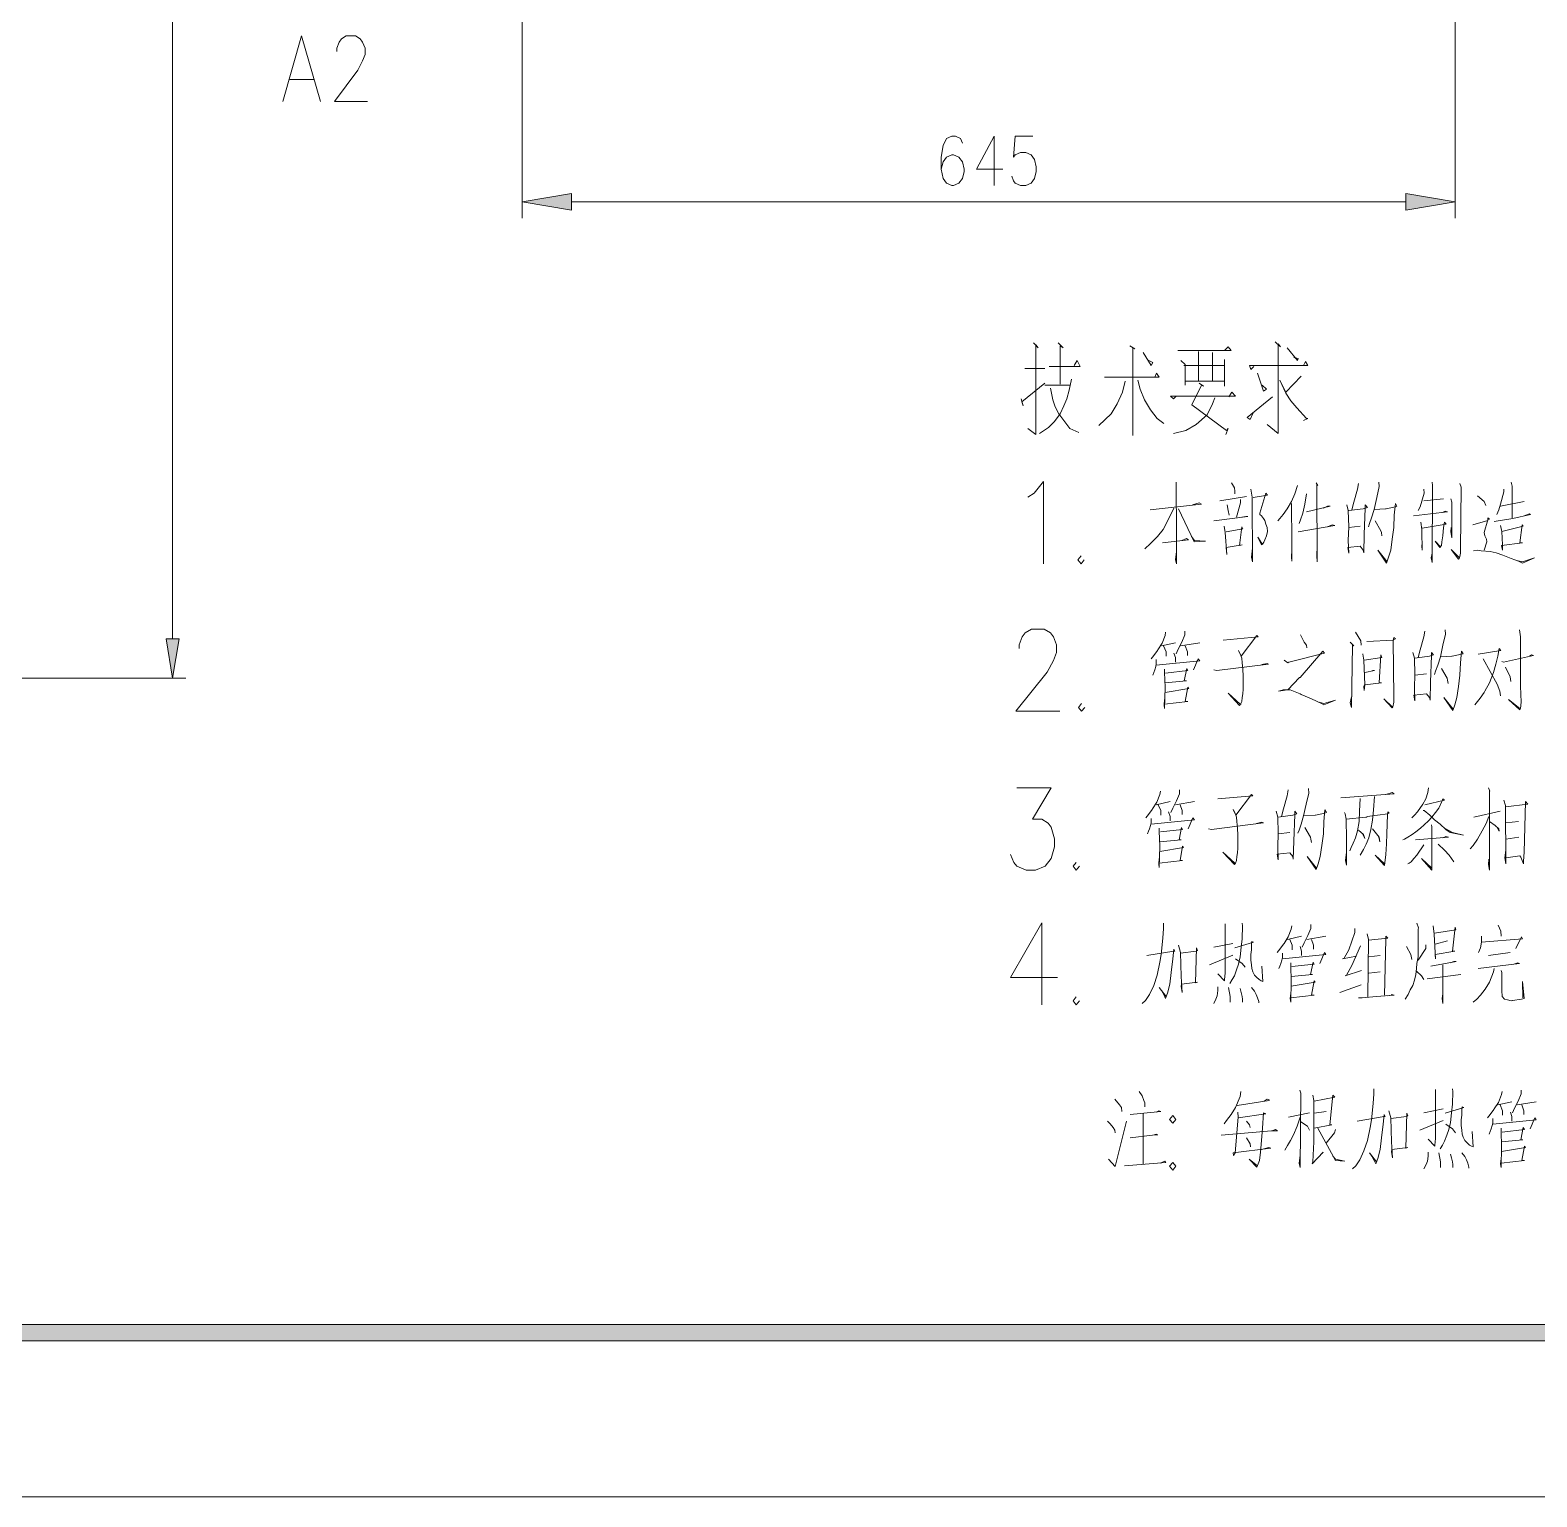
# Model space of a CAD drawing. Header units: millimetres. Extents: x 0 to 829, y 0 to 586.
# Drawn here: x 404.2 to 494.7, y 0 to 88 of the extents above; entities that cross this region are included whole.
import ezdxf

# ---------------------------------------------------------------- set-up
doc = ezdxf.new("R2010")
doc.units = ezdxf.units.MM

msp = doc.modelspace()

# ---------------------------------------------------------------- hatches: boundary and pattern name
h = msp.add_hatch(color=0)
h.dxf.hatch_style = 2
h.paths.add_polyline_path([(436.745944, 78.203778), (433.786139, 77.709889), (436.745944, 77.216)])
h = msp.add_hatch(color=0)
h.dxf.hatch_style = 2
h.paths.add_polyline_path([(486.829806, 78.203778), (489.786083, 77.709889), (486.829806, 77.216)])
h = msp.add_hatch(color=0)
h.dxf.hatch_style = 2
h.paths.add_polyline_path([(412.404278, 51.494972), (412.799389, 49.127833), (413.1945, 51.494972)])
h = msp.add_hatch(color=0)
h.dxf.hatch_style = 2
h.paths.add_polyline_path([(24.154694, 9.36625), (25.142472, 10.3505), (818.80075, 10.3505), (819.788528, 9.36625)])

# ---------------------------------------------------------------- linework, layer by layer
at = {"color": 0, "lineweight": 0}
for points in [[(0, 0), (0, 585.632278), (829.154778, 585.632278), (829.154778, 0)], [(436.745944, 78.203778), (433.786139, 77.709889), (436.745944, 77.216)], [(486.829806, 78.203778), (489.786083, 77.709889), (486.829806, 77.216)], [(412.404278, 51.494972), (412.799389, 49.127833), (413.1945, 51.494972)], [(472.828056, 22.888222), (472.641083, 22.651861), (472.828056, 22.419028), (473.015028, 22.651861)], [(472.828056, 20.069528), (472.641083, 19.836694), (472.828056, 19.600333), (473.015028, 19.836694)], [(24.154694, 9.36625), (25.142472, 10.3505), (818.80075, 10.3505), (819.788528, 9.36625)]]:
    msp.add_lwpolyline(points, close=True, dxfattribs=at)
for points in [[(412.799389, 299.155556), (412.799389, 51.494972)], [(433.786139, 101.070833), (433.786139, 76.725639)], [(489.786083, 97.028), (489.786083, 76.725639)], [(419.4175, 83.735333), (420.542861, 87.679389), (421.67175, 83.735333)], [(422.656, 86.741), (422.656, 86.927972), (422.797111, 87.301917), (422.938222, 87.488889), (423.220444, 87.679389), (423.781361, 87.679389), (424.063583, 87.488889), (424.204694, 87.301917), (424.345806, 86.927972), (424.345806, 86.5505), (424.204694, 86.176556), (423.922472, 85.612111), (422.514889, 83.735333), (424.486917, 83.735333)], [(419.840833, 85.047667), (421.248417, 85.047667)], [(460.202139, 81.230611), (460.096306, 81.512833), (459.782333, 81.653944), (459.570667, 81.653944), (459.253167, 81.512833), (459.0415, 81.0895), (458.935667, 80.387472), (458.935667, 79.681917), (459.0415, 79.117472), (459.253167, 78.838778), (459.570667, 78.697667), (459.6765, 78.697667), (459.990472, 78.838778), (460.202139, 79.117472), (460.307972, 79.540806), (460.307972, 79.681917), (460.202139, 80.10525), (459.990472, 80.387472), (459.6765, 80.528583), (459.570667, 80.528583), (459.253167, 80.387472), (459.0415, 80.10525), (458.935667, 79.681917)], [(462.103611, 81.653944), (461.048806, 79.681917), (462.632778, 79.681917)], [(462.103611, 81.653944), (462.103611, 78.697667)], [(464.428417, 81.653944), (463.373611, 81.653944), (463.267778, 80.387472), (463.373611, 80.528583), (463.687583, 80.669694), (464.005083, 80.669694), (464.322583, 80.528583), (464.53425, 80.246361), (464.640083, 79.823028), (464.640083, 79.540806), (464.53425, 79.117472), (464.322583, 78.838778), (464.005083, 78.697667), (463.687583, 78.697667), (463.373611, 78.838778), (463.267778, 78.976361), (463.161944, 79.258583)], [(436.745944, 77.709889), (486.829806, 77.709889)], [(464.481333, 69.257333), (464.745917, 68.961), (464.615389, 69.137389), (464.615389, 63.757528), (464.125028, 64.110306)], [(465.945361, 69.257333), (466.255806, 68.961), (466.079417, 69.080944), (466.079417, 66.773778)], [(470.24925, 69.080944), (470.559694, 68.901028), (470.425639, 68.961), (470.425639, 63.697556), (470.425639, 67.186528), (468.739361, 67.186528), (472.023722, 67.186528), (471.847333, 67.422889), (471.755611, 67.186528)], [(473.131444, 68.784611), (476.327611, 68.784611), (476.147694, 69.020972), (475.928972, 68.784611)], [(478.987556, 69.317306), (479.298, 69.020972), (479.167472, 69.197361), (479.167472, 63.813972), (478.500722, 64.346667)], [(479.700167, 68.961), (480.321056, 68.191944), (480.363389, 68.311889), (480.098806, 68.368333)], [(465.412667, 67.839167), (467.275333, 67.839167), (467.098944, 68.191944), (466.922556, 67.895611)], [(471.046528, 68.664667), (471.536889, 67.895611), (471.625083, 68.075528), (471.402833, 68.191944)], [(473.311361, 68.191944), (473.575944, 67.955583), (473.575944, 66.713806), (473.575944, 66.950167), (475.928972, 66.950167), (475.928972, 66.653833), (475.928972, 68.251917), (475.928972, 67.895611), (473.48775, 67.895611), (474.373222, 67.895611), (474.373222, 68.724639), (474.373222, 66.950167), (475.216361, 66.950167), (475.216361, 68.664667)], [(477.703444, 67.839167), (477.523528, 67.65925), (477.435333, 67.895611), (480.941944, 67.895611), (480.807889, 68.131972), (480.673833, 67.895611)], [(463.948639, 67.719222), (465.148083, 67.719222)], [(466.742639, 67.070111), (466.612111, 66.417472), (466.478056, 65.884778), (466.301667, 65.472028), (466.079417, 64.999306), (465.723111, 64.526583), (465.366806, 64.170278), (464.837639, 63.813972)], [(469.981139, 66.950167), (469.80475, 66.301056), (469.494306, 65.588444), (469.138, 64.999306), (468.386583, 64.286694)], [(470.736083, 67.010139), (470.870139, 66.477444), (471.134722, 65.824806), (471.491028, 65.235667), (471.889667, 64.702972), (472.288306, 64.406639)], [(477.925694, 67.422889), (478.278472, 66.3575), (478.454861, 66.477444), (478.190278, 66.713806)], [(480.543306, 67.2465), (479.608444, 66.301056), (479.255667, 67.010139), (479.608444, 66.241083), (479.918889, 65.768361), (480.275194, 65.352083), (480.85375, 64.702972), (480.941944, 64.702972), (480.673833, 64.583028)], [(463.726389, 65.884778), (463.860444, 65.472028), (463.77225, 65.708389), (465.148083, 66.830222)], [(465.148083, 66.713806), (466.654444, 66.713806)], [(465.500861, 66.537417), (465.546722, 66.241083), (465.634917, 65.824806), (465.768972, 65.412056), (465.991222, 64.999306), (466.301667, 64.583028), (466.654444, 64.110306), (467.187139, 63.873944)], [(473.04325, 66.061167), (472.866861, 65.884778), (472.690472, 66.061167), (476.592194, 66.061167), (476.369944, 66.301056), (476.193556, 66.004722)], [(474.419083, 66.830222), (474.683667, 66.653833), (474.553139, 66.713806), (473.974583, 65.532), (476.0595, 63.993889), (476.147694, 64.110306), (476.017167, 63.757528)], [(475.350417, 65.94475), (475.216361, 65.588444), (474.905917, 64.939333), (474.242694, 64.346667), (473.621806, 63.993889), (472.866861, 63.813972)], [(477.657583, 65.05575), (477.481194, 64.643), (477.301278, 64.762944), (478.811167, 66.004722)], [(464.135611, 59.989861), (464.513083, 60.226222), (465.074, 60.931778), (465.074, 55.999944)], [(473.025611, 60.892972), (473.057361, 57.707389), (473.057361, 55.999944), (472.993861, 56.232778), (473.057361, 56.73725)], [(476.348778, 60.854167), (476.532222, 60.543722), (476.563972, 60.349694), (476.563972, 60.194472)], [(480.321056, 60.698944), (480.165833, 60.194472), (479.950639, 59.728806), (479.700167, 59.298417), (479.453222, 58.949167), (479.26625, 58.716333), (479.142778, 58.561111)], [(481.439361, 60.854167), (481.534611, 60.698944), (481.471111, 60.776556), (481.502861, 56.116361), (481.471111, 56.465611), (481.502861, 57.047694)], [(483.986417, 60.815361), (483.922917, 60.466111), (483.707722, 59.69), (483.58425, 59.220806)], [(485.196444, 60.892972), (485.228194, 60.621333), (485.072972, 59.961639), (484.91775, 59.259611), (484.762528, 58.755139), (484.639056, 58.405889), (484.575556, 58.211861)], [(488.396139, 60.892972), (488.427889, 60.698944), (488.396139, 56.077556), (488.332639, 56.349194), (488.396139, 56.620833)], [(490.071833, 60.815361), (490.135333, 60.582528), (490.103583, 56.853667), (490.103583, 56.620833), (490.071833, 56.426806), (490.040083, 56.349194), (489.980111, 56.271583), (489.546194, 56.853667), (490.040083, 56.349194)], [(493.148056, 60.892972), (493.208028, 60.660139), (493.208028, 59.53125), (493.208028, 58.755139)], [(475.664389, 59.767611), (477.248361, 60.03925)], [(476.906167, 59.845222), (476.906167, 59.651194), (476.659222, 58.793944)], [(477.527056, 60.466111), (477.590556, 60.000444), (477.622306, 56.116361), (477.558806, 56.388), (477.622306, 56.931278)], [(477.650528, 59.961639), (478.521889, 60.116861), (478.426639, 60.233278), (478.056222, 59.026778), (478.056222, 58.949167), (478.147944, 58.871556), (478.271417, 58.716333), (478.366667, 58.599917), (478.426639, 58.367083), (478.490139, 58.173056), (478.521889, 57.940222), (478.458389, 57.668583), (478.366667, 57.43575), (478.303167, 57.280528), (478.211444, 57.164111), (478.147944, 57.125306), (477.93275, 57.590972), (478.179694, 57.202917), (478.243194, 57.202917)], [(480.850222, 60.194472), (480.7585, 59.570056), (480.6315, 59.026778), (480.508028, 58.638722), (480.416306, 58.405889)], [(487.898722, 60.466111), (487.930472, 60.233278), (487.68, 59.414833), (487.556528, 59.182)], [(487.898722, 59.767611), (489.080528, 59.884028)], [(489.514444, 59.884028), (489.574417, 59.69), (489.574417, 57.552167), (489.514444, 57.940222), (489.546194, 58.173056)], [(491.126639, 60.078056), (491.532333, 59.728806), (491.624056, 59.492444)], [(492.710611, 60.466111), (492.710611, 60.310889), (492.495417, 59.570056), (492.400167, 59.220806), (492.276694, 58.949167)], [(492.495417, 59.453639), (493.924167, 59.728806)], [(472.902139, 59.337222), (472.559944, 58.638722), (472.2495, 58.056639), (471.907306, 57.629778), (471.501611, 57.202917), (471.162944, 56.892472)], [(471.473389, 59.220806), (474.546083, 59.570056), (474.422611, 59.651194), (474.016917, 59.53125)], [(473.180833, 59.298417), (474.112167, 57.319333), (474.796556, 57.358139), (474.143917, 57.396944), (473.956944, 57.629778)], [(475.290444, 58.561111), (477.340083, 58.83275), (477.216611, 58.83275), (476.969667, 58.793944)], [(476.098306, 59.53125), (476.161806, 59.182), (476.221778, 58.910361)], [(479.950639, 59.612389), (479.978861, 57.280528), (479.978861, 56.620833), (479.978861, 56.155167), (479.950639, 56.388), (479.978861, 56.814861)], [(480.850222, 59.104389), (482.278972, 59.453639), (482.12375, 59.453639), (481.873278, 59.337222)], [(483.273806, 59.53125), (483.365528, 59.182), (483.397278, 58.211861), (483.365528, 57.396944), (483.397278, 56.620833), (483.333778, 56.970083), (484.078139, 57.047694), (484.265111, 56.814861), (484.296861, 56.659639), (484.328611, 57.746194), (484.388583, 59.337222), (484.388583, 59.53125), (484.515583, 59.376028), (484.265111, 59.298417), (483.397278, 59.182)], [(484.91775, 59.259611), (485.602139, 59.298417), (485.633889, 59.298417), (486.191278, 59.414833), (486.283, 59.453639), (486.191278, 59.612389), (486.127778, 58.910361), (486.099556, 58.173056), (486.004306, 57.474556), (485.912583, 56.814861), (485.789111, 56.388), (485.662111, 56.03875), (485.136472, 56.814861), (485.693861, 56.116361)], [(487.277833, 58.871556), (489.327472, 59.104389), (489.295722, 59.104389), (489.17225, 59.143194), (489.017028, 59.065583)], [(492.121472, 58.522306), (493.239778, 58.716333), (494.294583, 58.949167), (494.234611, 58.987972), (493.924167, 58.871556)], [(475.911333, 58.250667), (475.974833, 57.862611), (476.066556, 56.543222), (476.038333, 56.970083), (476.997889, 57.125306), (476.842667, 57.0865), (476.969667, 58.211861), (477.029639, 58.095444), (476.038333, 57.901417)], [(480.352806, 57.901417), (482.557667, 58.289472), (482.402444, 58.328278), (482.12375, 58.211861)], [(483.397278, 58.173056), (484.078139, 58.250667)], [(484.98125, 58.561111), (485.319917, 57.979028), (485.351667, 57.862611), (485.383417, 57.668583)], [(487.71175, 58.4835), (487.77525, 58.056639), (487.77525, 57.979028), (487.807, 56.814861), (487.77525, 57.047694), (487.807, 57.241722)], [(487.807, 58.13425), (489.23575, 58.367083), (489.1405, 58.4835), (489.080528, 58.173056), (489.048778, 57.668583), (488.985278, 57.319333), (488.953528, 57.0865), (488.861806, 56.970083), (488.583111, 57.358139), (488.893556, 57.008889)], [(490.847944, 58.328278), (491.751056, 58.599917), (491.751056, 58.755139), (491.842778, 58.677528), (491.751056, 58.638722), (491.532333, 57.862611), (491.564083, 57.668583), (491.655806, 57.474556), (491.687556, 57.319333), (491.532333, 56.814861)], [(492.495417, 58.289472), (492.587139, 57.940222), (492.618889, 57.125306), (492.618889, 56.814861), (492.555389, 57.0865), (493.828917, 57.241722), (493.673694, 57.241722), (493.797167, 58.328278), (493.860667, 58.250667), (492.587139, 57.940222)], [(472.21775, 57.241722), (473.769972, 57.43575), (473.6465, 57.513361), (473.367806, 57.396944)], [(467.32825, 56.469139), (467.141278, 56.236306), (467.32825, 55.999944), (467.515222, 56.236306)], [(490.879694, 56.776056), (491.098417, 56.814861), (491.345361, 56.776056), (491.874528, 56.73725), (492.244944, 56.659639), (492.650639, 56.504417), (493.148056, 56.310389), (493.581972, 56.155167), (493.828917, 56.03875), (494.545056, 56.349194), (493.828917, 56.116361), (493.486722, 56.193972)], [(463.602917, 50.902306), (463.602917, 51.135139), (463.793417, 51.604333), (463.980389, 51.840694), (464.354333, 52.073528), (465.10575, 52.073528), (465.483222, 51.840694), (465.670194, 51.604333), (465.857167, 51.135139), (465.857167, 50.665944), (465.670194, 50.19675), (465.292722, 49.491194), (463.415944, 47.145222), (466.044139, 47.145222)], [(472.404722, 51.8795), (472.372972, 51.685472), (472.186, 51.219806), (471.939056, 50.83175), (471.907306, 50.792944), (471.688583, 50.4825), (471.533361, 50.288472)], [(473.55125, 51.957111), (473.55125, 51.724278), (473.367806, 51.297417), (473.149083, 50.870556), (473.025611, 50.598917)], [(475.851361, 51.413833), (477.960972, 51.607861), (477.86925, 51.685472), (476.937917, 50.443694), (476.782694, 50.792944), (476.874417, 50.598917), (476.969667, 50.327278), (476.997889, 50.055639), (477.029639, 49.667583), (477.061389, 49.240722), (477.061389, 48.813861), (477.061389, 48.464611), (477.029639, 48.192972), (476.997889, 47.960139), (476.969667, 47.727306), (476.906167, 47.572083), (476.842667, 47.494472), (476.161806, 48.231778), (476.874417, 47.572083), (476.937917, 47.572083)], [(480.508028, 51.724278), (480.72675, 51.297417), (480.850222, 51.103389), (480.881972, 50.948167)], [(483.799444, 51.8795), (484.109889, 51.375028), (484.141639, 51.103389)], [(484.483833, 51.336222), (486.067806, 51.413833), (486.099556, 51.569056), (486.191278, 51.491444), (486.067806, 51.413833), (486.099556, 47.998944), (486.099556, 47.6885), (486.036056, 47.416861), (486.004306, 47.33925), (485.506889, 47.882528), (486.004306, 47.416861)], [(487.962222, 51.957111), (487.898722, 51.607861), (487.68, 50.83175), (487.556528, 50.366083)], [(489.17225, 52.034722), (489.204, 51.763083), (489.048778, 51.103389), (488.893556, 50.404889), (488.738333, 49.900417), (488.611333, 49.551167), (488.551361, 49.357139)], [(493.641944, 52.034722), (493.705444, 51.607861), (493.705444, 48.73625), (493.705444, 48.658639), (493.737194, 47.6885), (493.705444, 47.300444), (493.673694, 47.222833), (492.992833, 47.843722), (493.673694, 47.300444)], [(472.15425, 51.064583), (472.993861, 51.258611)], [(472.28125, 51.064583), (472.436472, 50.715333), (472.436472, 50.443694)], [(473.304306, 51.064583), (474.454361, 51.258611)], [(473.583, 51.064583), (473.706472, 50.715333), (473.706472, 50.4825)], [(479.513194, 50.210861), (479.731917, 50.055639), (479.795417, 50.094444), (481.936778, 50.637722), (481.845056, 50.754139), (480.476278, 49.163111), (480.448056, 49.163111), (479.731917, 48.425806), (479.453222, 48.425806), (479.174528, 48.348194), (479.453222, 48.387), (479.700167, 48.425806), (479.887139, 48.425806), (480.476278, 48.192972), (480.539778, 48.154167), (481.160667, 47.882528), (481.749806, 47.610889), (481.905028, 47.533278), (482.589417, 47.804917), (481.905028, 47.610889), (481.626333, 47.6885)], [(483.489, 51.297417), (483.707722, 51.064583), (483.612472, 51.103389), (483.5525, 47.378056), (483.489, 47.649694), (483.5525, 47.998944)], [(487.246083, 50.676528), (487.341333, 50.327278), (487.369556, 49.357139), (487.341333, 48.542222), (487.369556, 47.766111), (487.309583, 48.115361), (488.053944, 48.192972), (488.240917, 47.960139), (488.272667, 47.804917), (488.300889, 48.891472), (488.364389, 50.4825), (488.364389, 50.676528), (488.487861, 50.521306), (488.240917, 50.443694), (487.369556, 50.327278)], [(488.893556, 50.404889), (489.574417, 50.443694), (489.606167, 50.443694), (490.167083, 50.560111), (490.258806, 50.598917), (490.167083, 50.754139), (490.103583, 50.055639), (490.071833, 49.318333), (489.980111, 48.619833), (489.884861, 47.960139), (489.761389, 47.533278), (489.637917, 47.184028), (489.10875, 47.960139), (489.669667, 47.261639)], [(491.158389, 50.560111), (492.527167, 50.792944), (492.431917, 50.909361), (492.340194, 50.443694), (492.216722, 49.978028), (492.089722, 49.473556), (491.842778, 48.852667), (491.564083, 48.348194), (491.532333, 48.270583), (491.281861, 47.921333), (490.971417, 47.533278)], [(471.843806, 50.249667), (471.843806, 49.978028), (471.812056, 49.822806), (471.752083, 49.628778), (471.688583, 49.473556), (471.628611, 49.318333)], [(471.843806, 49.900417), (474.454361, 50.172056), (474.359111, 50.288472), (474.080417, 49.628778)], [(472.902139, 50.637722), (472.993861, 50.366083), (472.993861, 50.094444)], [(475.290444, 49.628778), (475.477417, 49.589972), (478.581861, 49.978028), (478.490139, 50.016833), (478.179694, 49.939222)], [(484.233361, 50.598917), (484.233361, 50.560111), (484.296861, 50.210861), (484.360361, 48.73625), (484.328611, 48.387), (484.296861, 48.619833), (484.360361, 48.73625), (485.351667, 48.852667), (485.228194, 48.852667), (485.319917, 50.521306), (485.383417, 50.366083), (484.328611, 50.210861)], [(491.468833, 50.288472), (492.308444, 48.775056), (492.463667, 48.348194), (492.495417, 48.076556)], [(492.587139, 50.13325), (492.682389, 50.094444), (494.481556, 50.4825), (494.358083, 50.521306), (494.234611, 50.443694)], [(492.805861, 49.784), (493.084556, 49.201917), (493.116306, 48.930278)], [(254.172861, 49.127833), (413.589611, 49.127833)], [(472.341222, 49.667583), (472.341222, 49.473556), (472.372972, 48.581028), (472.341222, 47.300444), (472.309472, 47.533278), (472.341222, 47.843722)], [(472.404722, 49.43475), (473.738222, 49.589972), (473.67825, 49.706389), (473.523028, 48.969083), (473.6465, 48.969083), (472.372972, 48.852667)], [(484.360361, 49.473556), (484.9495, 49.589972), (484.85425, 49.589972), (484.826028, 49.589972)], [(487.369556, 49.318333), (488.053944, 49.395944)], [(488.953528, 49.706389), (489.295722, 49.124306), (489.327472, 49.007889), (489.359222, 48.813861)], [(472.372972, 48.270583), (473.801722, 48.503417), (473.738222, 48.581028), (473.583, 47.727306), (473.738222, 47.727306), (472.341222, 47.572083)], [(467.36, 47.614417), (467.173028, 47.378056), (467.36, 47.145222), (467.546972, 47.378056)], [(463.475917, 42.537944), (465.539667, 42.537944), (464.414306, 40.657639), (464.97875, 40.657639), (465.352694, 40.424806), (465.539667, 40.188444), (465.730167, 39.486417), (465.730167, 39.017222), (465.539667, 38.311667), (465.165722, 37.842472), (464.601278, 37.606111), (464.040361, 37.606111), (463.475917, 37.842472), (463.288944, 38.075306), (463.098444, 38.548028)], [(488.173889, 42.537944), (488.142139, 42.266306), (488.018667, 41.87825), (487.831694, 41.567806), (487.52125, 41.102139), (487.334278, 40.908111), (487.179056, 40.752889)], [(491.77575, 42.537944), (491.867472, 42.343917), (491.835722, 42.382722), (491.835722, 37.606111), (491.77575, 37.955361), (491.8075, 38.265806)], [(472.087222, 42.343917), (472.055472, 42.149889), (471.8685, 41.684222), (471.621556, 41.296167), (471.589806, 41.257361), (471.374611, 40.946917), (471.219389, 40.752889)], [(471.840278, 41.529), (472.676361, 41.723028)], [(473.237278, 42.421528), (473.237278, 42.188694), (473.050306, 41.761833), (472.831583, 41.334972), (472.708111, 41.063333)], [(472.986806, 41.529), (474.136861, 41.723028)], [(475.533861, 41.87825), (477.647, 42.072278), (477.55175, 42.149889), (476.620417, 40.908111), (476.465194, 41.257361), (476.560444, 41.063333), (476.652167, 40.791694), (476.683917, 40.520056), (476.715667, 40.132), (476.743889, 39.705139), (476.743889, 39.27475), (476.743889, 38.9255), (476.715667, 38.653861), (476.683917, 38.421028), (476.652167, 38.188194), (476.588667, 38.032972), (476.528694, 37.955361), (475.844306, 38.692667), (476.560444, 38.032972), (476.620417, 38.032972)], [(479.756611, 42.421528), (479.696639, 42.072278), (479.477917, 41.296167), (479.354444, 40.8305)], [(480.970167, 42.499139), (480.998389, 42.2275), (480.843167, 41.567806), (480.687944, 40.869306), (480.532722, 40.364833), (480.40925, 40.015583), (480.34575, 39.821556)], [(482.924556, 41.955861), (486.12425, 42.188694), (485.99725, 42.266306), (485.626833, 42.149889)], [(484.074611, 41.917056), (484.042861, 41.140944), (484.011111, 40.520056), (483.919389, 39.976778), (483.795917, 39.546389), (483.668917, 39.235944), (483.545444, 38.964306), (483.453722, 38.770278)], [(484.074611, 38.498639), (484.289806, 38.847889), (484.445028, 39.158333), (484.60025, 39.546389), (484.72725, 40.054389), (484.818972, 40.597667), (484.882472, 41.218556), (484.942444, 42.033472)], [(487.955167, 41.529), (489.136972, 41.800639), (489.041722, 41.87825), (488.98175, 41.723028), (488.794778, 41.334972), (488.607806, 41.063333), (488.389083, 40.791694), (488.173889, 40.558861), (487.923417, 40.326028), (487.708222, 40.132), (487.426, 39.899167), (487.210806, 39.743944), (486.932111, 39.585194), (486.745139, 39.468778), (486.649889, 39.429972)], [(492.707083, 41.800639), (492.798806, 41.490194), (492.830556, 37.994167), (492.767056, 38.343417), (492.830556, 38.809083)], [(492.798806, 41.412583), (494.135833, 41.567806), (494.008833, 41.723028), (493.948861, 39.429972), (493.917111, 38.692667), (493.885361, 38.149389), (493.885361, 37.994167), (493.730139, 38.382222), (493.670167, 38.459833), (492.830556, 38.343417)], [(471.529833, 40.714083), (471.529833, 40.442444), (471.498083, 40.287222), (471.434583, 40.093194), (471.374611, 39.937972), (471.311111, 39.78275)], [(471.529833, 40.364833), (474.136861, 40.636472), (474.045139, 40.752889), (473.762917, 40.093194)], [(471.96375, 41.529), (472.118972, 41.17975), (472.118972, 40.908111)], [(472.584639, 41.102139), (472.676361, 40.8305), (472.676361, 40.558861)], [(473.269028, 41.529), (473.3925, 41.17975), (473.3925, 40.946917)], [(479.044, 41.140944), (479.135722, 40.791694), (479.167472, 39.821556), (479.135722, 39.003111), (479.167472, 38.227), (479.103972, 38.57625), (479.851861, 38.653861), (480.035306, 38.421028), (480.067056, 38.265806), (480.098806, 39.352361), (480.162306, 40.946917), (480.162306, 41.140944), (480.285778, 40.985722), (480.035306, 40.908111), (479.167472, 40.791694)], [(480.687944, 40.869306), (481.372333, 40.908111), (481.404083, 40.908111), (481.961472, 41.024528), (482.056722, 41.063333), (481.961472, 41.218556), (481.9015, 40.520056), (481.86975, 39.78275), (481.7745, 39.080722), (481.682778, 38.421028), (481.559306, 37.994167), (481.435833, 37.644917), (480.906667, 38.421028), (481.464056, 37.722528)], [(483.143278, 41.063333), (483.1715, 40.985722), (483.235, 40.675278), (483.26675, 39.468778), (483.26675, 38.382222), (483.26675, 37.916556), (483.20325, 38.188194), (483.26675, 38.692667)], [(483.235, 40.675278), (484.416806, 40.791694), (484.476778, 40.791694), (484.508528, 40.8305), (485.750306, 40.985722), (485.813806, 41.024528), (485.750306, 41.102139), (485.718556, 40.946917), (485.686806, 39.78275), (485.658583, 39.197139), (485.626833, 38.537444), (485.531583, 37.87775), (484.974194, 38.498639), (485.531583, 37.994167)], [(487.863444, 41.17975), (487.923417, 41.17975), (488.265611, 40.908111), (488.544306, 40.636472), (488.8865, 40.364833), (489.228694, 40.054389), (489.475639, 39.860361), (490.2835, 39.705139), (489.630861, 39.860361), (489.228694, 40.093194)], [(491.8075, 40.8305), (491.652278, 40.403639), (491.401806, 39.976778), (491.123111, 39.468778), (490.872639, 39.080722), (490.689194, 38.886694)], [(490.904389, 40.791694), (492.488361, 41.140944)], [(472.023722, 40.132), (472.023722, 39.937972), (472.055472, 39.041917), (472.023722, 37.761333), (471.9955, 37.994167), (472.023722, 38.304611)], [(472.087222, 39.899167), (473.42425, 40.054389), (473.36075, 40.170806), (473.205528, 39.429972), (473.329, 39.429972), (472.055472, 39.313556)], [(474.976472, 40.093194), (475.163444, 40.054389), (478.267889, 40.442444), (478.172639, 40.48125), (477.862194, 40.403639)], [(479.167472, 39.78275), (479.851861, 39.860361)], [(480.751444, 40.170806), (481.093639, 39.585194), (481.125389, 39.468778), (481.153611, 39.27475)], [(483.979361, 40.015583), (484.289806, 39.743944), (484.353306, 39.507583), (484.229833, 39.78275)], [(484.818972, 40.093194), (485.221139, 39.585194), (485.252889, 39.313556), (485.192917, 39.585194)], [(488.389083, 40.209611), (488.389083, 37.606111), (487.768194, 38.304611), (488.389083, 37.722528)], [(488.357333, 40.326028), (488.389083, 40.209611)], [(491.835722, 40.520056), (492.177917, 40.287222), (492.396639, 40.093194), (492.428389, 39.937972), (492.301389, 40.170806)], [(492.830556, 40.442444), (493.574917, 40.520056)], [(472.055472, 38.731472), (473.484222, 38.964306), (473.42425, 39.041917), (473.269028, 38.188194), (473.42425, 38.188194), (472.023722, 38.032972)], [(487.891667, 39.119528), (487.4895, 38.498639), (487.302528, 38.304611), (487.147306, 38.110583), (487.023833, 38.032972), (486.932111, 37.994167)], [(487.397778, 39.429972), (489.383917, 39.585194), (489.228694, 39.624), (489.041722, 39.546389)], [(488.763028, 39.158333), (489.136972, 38.809083), (489.415667, 38.498639), (489.694361, 38.110583)], [(492.830556, 39.468778), (493.606667, 39.585194)], [(467.0425, 38.075306), (466.855528, 37.842472), (467.0425, 37.606111), (467.233, 37.842472)], [(464.97875, 34.455806), (463.098444, 31.167917), (465.917139, 31.167917)], [(464.97875, 34.455806), (464.97875, 29.523972)], [(472.274194, 34.417), (472.274194, 34.106556), (472.242444, 33.524472), (472.150722, 32.748361), (472.150722, 32.67075), (472.055472, 32.088667), (471.90025, 31.312556), (471.685056, 30.691667), (471.434583, 30.148389), (471.187639, 29.795611), (471.000667, 29.601583)], [(475.967778, 34.378194), (475.967778, 31.933444), (475.967778, 31.428972), (475.939556, 31.040917), (475.939556, 30.963306), (475.533861, 31.390167)], [(476.994361, 34.417), (477.026111, 34.261778), (476.994361, 33.485667), (476.930861, 32.981194), (476.870889, 32.399111), (476.775639, 31.97225), (476.652167, 31.623), (476.528694, 31.27375), (476.405222, 31.040917), (476.25, 30.808083)], [(487.4895, 34.417), (487.581222, 34.145361), (487.553, 34.06775), (487.553, 32.942389), (487.553, 32.399111), (487.4895, 32.011056), (487.45775, 31.700611), (487.426, 31.351361), (487.334278, 31.002111), (487.242556, 30.691667), (487.087333, 30.420028), (486.960333, 30.148389), (486.776889, 29.873222)], [(479.975333, 34.261778), (479.943583, 34.06775), (479.756611, 33.602083), (479.509667, 33.214028), (479.477917, 33.175222), (479.259194, 32.864778), (479.103972, 32.67075)], [(479.724861, 33.446861), (480.564472, 33.640889)], [(481.125389, 34.339389), (481.125389, 34.106556), (480.938417, 33.679694), (480.719694, 33.252833), (480.596222, 32.981194)], [(480.874917, 33.446861), (482.024972, 33.640889)], [(483.764167, 34.106556), (483.764167, 33.873722), (483.390222, 32.825972), (483.111528, 32.3215), (483.016278, 32.282694), (483.855889, 32.437917)], [(484.508528, 33.796111), (484.572028, 33.446861), (484.540278, 29.989639)], [(484.572028, 33.408056), (485.750306, 33.524472), (485.626833, 33.640889), (485.626833, 33.446861), (485.531583, 30.109583)], [(488.452583, 34.261778), (488.512556, 33.757306), (488.607806, 32.282694), (488.576056, 32.554333), (489.757861, 32.748361), (489.630861, 32.748361), (489.786083, 34.184167), (489.817833, 34.028944), (488.544306, 33.834917)], [(491.370056, 33.640889), (491.370056, 33.291639), (491.310083, 32.942389), (491.183083, 32.67075)], [(491.370056, 33.291639), (493.825389, 33.485667), (493.761889, 33.602083), (493.419694, 32.903583)], [(492.364889, 34.300583), (492.520111, 33.951333), (492.551861, 33.640889)], [(471.279361, 32.476722), (472.895083, 32.748361), (472.958583, 32.748361), (472.895083, 32.864778), (472.831583, 32.282694), (472.739861, 31.467778), (472.648139, 30.769278), (472.521139, 30.226), (472.397667, 29.912028), (472.305944, 30.109583), (472.150722, 30.381222), (472.023722, 30.57525), (472.429417, 30.031972), (472.492917, 30.187194)], [(473.173778, 33.097611), (473.29725, 32.67075), (473.329, 31.234944), (473.3925, 30.264806), (473.329, 30.652861), (473.36075, 30.769278), (474.323833, 30.885694), (474.200361, 30.846889), (474.260333, 32.942389), (474.323833, 32.787167), (474.228583, 32.748361), (473.29725, 32.631944)], [(475.286917, 32.981194), (476.433444, 33.214028)], [(476.560444, 32.942389), (477.675222, 33.291639), (477.5835, 33.330444), (477.55175, 33.136417), (477.55175, 32.825972), (477.52, 32.554333), (477.52, 32.205083), (477.55175, 31.933444), (477.5835, 31.700611), (477.647, 31.506583), (477.738722, 31.312556), (477.862194, 31.196139), (478.017417, 31.040917), (478.144417, 30.963306), (478.236139, 30.9245), (478.172639, 31.855833)], [(479.414417, 32.631944), (479.414417, 32.360306), (479.386194, 32.205083), (479.322694, 32.011056), (479.259194, 31.855833), (479.199222, 31.700611)], [(479.414417, 32.282694), (482.024972, 32.554333), (481.929722, 32.67075), (481.651028, 32.011056)], [(479.851861, 33.446861), (480.007083, 33.097611), (480.007083, 32.825972)], [(480.47275, 33.02), (480.564472, 32.748361), (480.564472, 32.476722)], [(481.153611, 33.446861), (481.280611, 33.097611), (481.280611, 32.864778)], [(484.106361, 33.058806), (483.577194, 31.894639), (483.26675, 31.312556), (483.1715, 31.27375), (484.166333, 31.584194)], [(486.868611, 33.02), (487.115556, 32.554333), (487.147306, 32.437917), (487.179056, 32.243889)], [(488.018667, 33.136417), (488.018667, 32.903583), (487.553, 32.205083)], [(488.576056, 33.175222), (489.320417, 33.36925)], [(493.0775, 32.67075), (491.77575, 32.476722)], [(475.036444, 31.933444), (476.433444, 32.515528)], [(476.588667, 32.282694), (476.994361, 32.011056), (477.181333, 31.778222)], [(479.911833, 32.049861), (479.911833, 31.855833), (479.943583, 30.963306), (479.911833, 29.679194), (479.880083, 29.912028), (479.911833, 30.226)], [(479.975333, 31.817028), (481.308833, 31.97225), (481.248861, 32.088667), (481.093639, 31.351361), (481.217111, 31.351361), (479.943583, 31.234944)], [(485.284639, 32.476722), (484.60025, 32.399111)], [(488.329111, 31.855833), (489.849583, 32.127472), (489.694361, 32.127472), (489.475639, 32.049861)], [(489.041722, 31.933444), (489.041722, 29.601583), (489.009972, 29.912028), (489.041722, 30.187194)], [(492.117944, 31.700611), (492.086194, 31.506583), (491.835722, 30.885694), (491.588778, 30.458833), (491.310083, 30.109583), (491.091361, 29.873222), (490.872639, 29.679194)], [(491.154861, 31.700611), (493.638417, 32.011056), (493.543167, 32.049861), (493.296222, 31.97225)], [(479.943583, 30.652861), (481.372333, 30.885694), (481.308833, 30.963306), (481.153611, 30.109583), (481.308833, 30.109583), (479.911833, 29.950833)], [(484.60025, 31.428972), (485.284639, 31.506583)], [(487.45775, 31.545389), (487.768194, 31.27375), (487.891667, 31.040917)], [(488.110389, 31.079722), (490.128278, 31.351361)], [(492.551861, 31.584194), (492.583611, 31.467778), (492.583611, 30.846889), (492.583611, 30.381222), (492.611833, 30.031972), (492.738833, 29.873222), (492.922278, 29.834417), (493.141, 29.756806), (493.2045, 29.795611), (493.232722, 29.795611), (493.761889, 29.873222), (493.917111, 29.912028), (493.825389, 30.9245), (493.853611, 29.950833)], [(467.0425, 29.996694), (466.855528, 29.760333), (467.0425, 29.523972), (467.233, 29.760333)], [(475.533861, 30.614056), (475.533861, 30.381222), (475.502111, 30.070778), (475.410389, 29.873222), (475.286917, 29.601583)], [(476.1865, 30.57525), (476.278222, 30.031972), (476.278222, 29.795611), (476.278222, 29.679194)], [(476.870889, 30.497639), (476.930861, 30.264806), (476.994361, 30.031972), (477.026111, 29.873222), (477.026111, 29.679194)], [(477.55175, 30.57525), (477.738722, 30.342417), (477.830444, 30.148389), (477.925694, 29.950833), (477.989194, 29.718), (477.989194, 29.640389)], [(482.861056, 30.264806), (484.134583, 30.730472)], [(483.979361, 29.950833), (484.198083, 29.950833), (485.065917, 30.031972), (486.12425, 30.109583), (485.969028, 30.148389), (485.937278, 30.109583), (485.718556, 30.070778)], [(484.896583, 24.489833), (484.896583, 24.179389), (484.864833, 23.597306), (484.773111, 22.821194), (484.773111, 22.743583), (484.681389, 22.1615), (484.526167, 21.385389), (484.307444, 20.7645), (484.0605, 20.221222), (483.810028, 19.871972), (483.623056, 19.677944)], [(488.593694, 24.451028), (488.593694, 22.006278), (488.593694, 21.501806), (488.561944, 21.11375), (488.561944, 21.036139), (488.159778, 21.463)], [(489.61675, 24.489833), (489.6485, 24.334611), (489.61675, 23.5585), (489.556778, 23.054028), (489.493278, 22.471944), (489.401556, 22.045083), (489.274556, 21.695833), (489.151083, 21.346583), (489.027611, 21.11375), (488.872389, 20.880917)], [(469.349667, 23.868944), (469.628361, 23.519694), (469.751833, 23.364472), (469.783583, 23.131639)], [(470.810167, 24.334611), (470.993611, 24.062972), (471.088861, 23.791333), (471.148833, 23.636111), (471.148833, 23.403278)], [(476.91675, 24.334611), (476.885, 24.024167), (476.606306, 23.364472), (476.327611, 22.937611), (476.048917, 22.588361), (475.921917, 22.394333)], [(476.698028, 23.480889), (478.624194, 23.791333), (478.624194, 23.830139), (478.500722, 23.868944), (478.31375, 23.752528)], [(480.458639, 24.412222), (480.518611, 24.218194), (480.486861, 19.755556), (480.426889, 20.027194), (480.486861, 20.492861)], [(481.23475, 24.101778), (481.294722, 23.791333), (481.294722, 22.471944), (481.294722, 22.394333), (481.294722, 21.385389), (481.294722, 21.307778), (481.23475, 20.104806), (481.203, 19.988389), (481.855639, 20.686889), (481.823889, 20.609278)], [(481.326472, 23.752528), (482.56825, 23.985361), (482.444778, 24.101778), (482.257806, 22.316722), (482.381278, 22.316722), (481.326472, 22.122694)], [(492.597722, 24.334611), (492.565972, 24.140583), (492.382528, 23.674917), (492.132056, 23.286861), (492.100306, 23.248056), (491.885111, 22.937611), (491.729889, 22.743583)], [(492.350778, 23.519694), (493.186861, 23.713722)], [(492.47425, 23.519694), (492.629472, 23.170444), (492.629472, 22.898806)], [(493.747778, 24.412222), (493.747778, 24.179389), (493.560806, 23.752528), (493.342083, 23.325667), (493.218611, 23.054028)], [(493.500833, 23.519694), (494.647361, 23.713722)], [(493.779528, 23.519694), (493.903, 23.170444), (493.903, 22.937611)], [(470.281, 22.937611), (471.70975, 23.092833), (472.111917, 23.131639), (471.988444, 23.170444), (471.833222, 23.092833)], [(471.057111, 22.976417), (471.057111, 19.988389)], [(476.729778, 23.092833), (476.761528, 22.782389), (476.574556, 20.648083), (476.482833, 20.492861), (476.451083, 20.648083), (478.719444, 20.919722), (478.592444, 20.958528), (478.158528, 20.842111)], [(476.761528, 22.743583), (478.409, 22.976417), (478.282, 23.054028), (478.222028, 22.122694), (478.158528, 21.385389), (478.098556, 20.686889), (478.035056, 20.182417), (477.879833, 19.794361), (477.414167, 20.260028), (477.911583, 19.871972)], [(480.486861, 22.782389), (480.303417, 22.239111), (480.084694, 21.734639), (479.897722, 21.385389), (479.71075, 21.074944), (479.555528, 20.803306)], [(481.047778, 23.054028), (479.77425, 22.782389)], [(481.326472, 23.015222), (482.039083, 23.131639)], [(483.905278, 22.549556), (485.517472, 22.821194), (485.580972, 22.821194), (485.517472, 22.937611), (485.4575, 22.355528), (485.36225, 21.540611), (485.270528, 20.842111), (485.147056, 20.298833), (485.020056, 19.988389), (484.928333, 20.182417), (484.773111, 20.454056), (484.649639, 20.648083), (485.051806, 20.104806), (485.115306, 20.260028)], [(485.799694, 23.170444), (485.923167, 22.743583), (485.954917, 21.307778), (486.014889, 20.337639), (485.954917, 20.725694), (485.983139, 20.842111), (486.946222, 20.958528), (486.82275, 20.919722), (486.88625, 23.015222), (486.946222, 22.86), (486.8545, 22.821194), (485.923167, 22.704778)], [(487.909306, 23.054028), (489.059361, 23.286861)], [(489.182833, 23.015222), (490.301139, 23.364472), (490.205889, 23.403278), (490.177667, 23.20925), (490.177667, 22.898806), (490.145917, 22.627167), (490.145917, 22.277917), (490.177667, 22.006278), (490.205889, 21.773444), (490.269389, 21.579417), (490.361111, 21.385389), (490.488111, 21.268972), (490.643333, 21.11375), (490.766806, 21.036139), (490.858528, 20.997333), (490.798556, 21.928667)], [(492.040333, 22.704778), (492.040333, 22.433139), (492.008583, 22.277917), (491.945083, 22.083889), (491.885111, 21.928667), (491.821611, 21.773444)], [(492.040333, 22.355528), (494.647361, 22.627167), (494.555639, 22.743583), (494.276944, 22.083889)], [(493.095139, 23.092833), (493.186861, 22.821194), (493.186861, 22.549556)], [(468.91575, 22.549556), (469.070972, 22.394333), (469.254417, 22.1615), (469.349667, 22.006278), (469.381417, 21.851056)], [(468.975722, 20.260028), (469.381417, 19.833167), (470.062278, 22.549556)], [(470.281, 21.540611), (471.6145, 21.695833), (471.924944, 21.734639), (471.833222, 21.773444), (471.70975, 21.734639)], [(475.738472, 21.695833), (478.747667, 21.967472), (478.811167, 21.967472), (479.121611, 21.967472), (478.998139, 22.045083), (478.779417, 21.967472)], [(477.258944, 22.549556), (477.445917, 22.316722), (477.477667, 22.1615)], [(480.518611, 22.51075), (480.924306, 22.239111), (481.047778, 22.006278)], [(481.545194, 22.122694), (482.6, 20.182417), (483.157389, 20.143611), (482.6, 20.260028), (482.444778, 20.454056)], [(482.6, 22.045083), (482.5365, 21.851056), (482.039083, 21.230167)], [(487.662361, 22.006278), (489.059361, 22.588361)], [(489.214583, 22.355528), (489.61675, 22.083889), (489.803722, 21.851056)], [(492.53775, 22.122694), (492.53775, 21.928667), (492.565972, 21.036139), (492.53775, 19.755556), (492.506, 19.988389), (492.53775, 20.298833)], [(492.597722, 21.889861), (493.93475, 22.045083), (493.87125, 22.1615), (493.716028, 21.424194), (493.8395, 21.424194), (492.565972, 21.307778)], [(477.258944, 21.540611), (477.477667, 21.191361), (477.505889, 20.997333)], [(492.565972, 20.725694), (493.994722, 20.958528), (493.93475, 21.036139), (493.779528, 20.182417), (493.93475, 20.182417), (492.53775, 20.027194)], [(469.938806, 19.871972), (472.422361, 20.066), (472.362389, 20.143611), (472.080167, 20.027194)], [(488.159778, 20.686889), (488.159778, 20.454056), (488.128028, 20.143611), (488.032778, 19.949583), (487.909306, 19.677944)], [(488.808889, 20.648083), (488.904139, 20.104806), (488.904139, 19.871972), (488.904139, 19.755556)], [(489.493278, 20.570472), (489.556778, 20.337639), (489.61675, 20.104806), (489.6485, 19.949583), (489.6485, 19.755556)], [(490.177667, 20.648083), (490.361111, 20.41525), (490.456361, 20.221222), (490.548083, 20.027194), (490.611583, 19.794361), (490.611583, 19.71675)]]:
    msp.add_lwpolyline(points, dxfattribs=at)

doc.saveas('drawing.dxf')
